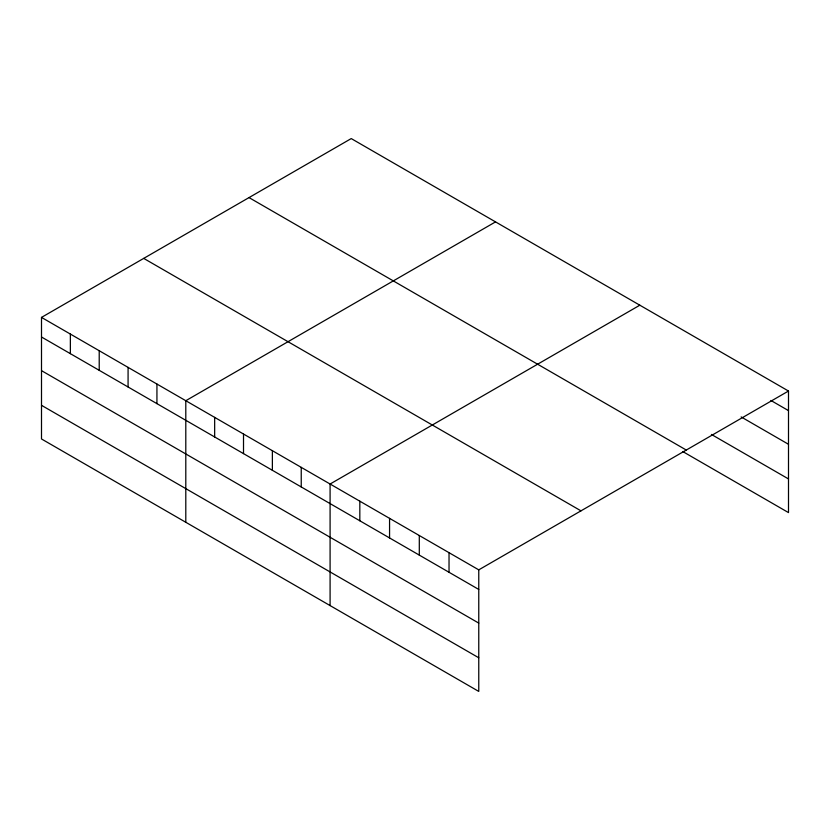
<?xml version="1.0" encoding="UTF-8"?>
<svg xmlns="http://www.w3.org/2000/svg" width="830" height="830" viewBox="0 0 830 830"><rect width="100%" height="100%" fill="white"/><g stroke="black" fill="none" stroke-linecap="round" stroke-linejoin="round"><path stroke-width="1.25" d="M682.779 451.562L788.5 512.598L788.5 391.034L351.235 138.579L41.5 317.402L41.5 438.966L478.765 691.421L478.765 569.857L41.5 317.402M495.531 221.89L185.796 400.714L185.796 522.278M639.826 305.201L330.091 484.025L330.091 605.589M478.765 569.857L788.5 391.034M770.883 400.454L788.5 410.622M741.149 416.93L788.5 444.278M711.414 434.443L788.5 478.941M249.021 197.592L686.286 450.047M143.715 258.389L580.979 510.844M41.5 337.001L478.765 589.445M41.5 370.647L478.765 623.102M41.5 405.32L478.765 657.775M449.03 552.687L449.03 572.285M419.295 535.526L419.295 555.114M389.561 518.356L389.561 537.944M359.826 501.185L359.826 520.784M301.238 467.363L301.238 486.951M272.375 450.7L272.375 470.288M243.512 434.038L243.512 453.626M214.659 417.376L214.659 436.964M156.932 384.051L156.932 403.639M128.079 367.389L128.079 386.977M99.216 350.727L99.216 370.325M70.363 334.065L70.363 353.663"/></g></svg>
